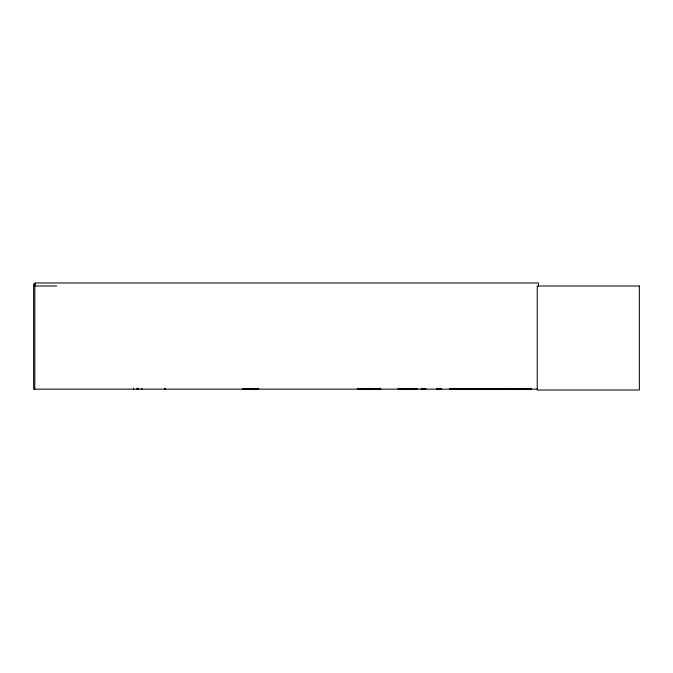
<?xml version="1.0" encoding="UTF-8"?>
<svg xmlns="http://www.w3.org/2000/svg" width="673" height="673" viewBox="0 0 673 673"><rect width="100%" height="100%" fill="white"/><g stroke="black" fill="none" stroke-linecap="round" stroke-linejoin="round"><path stroke-width="1.01" d="M242.81 389.12L258.525 389.07L242.818 389.019M492.392 389.145L492.535 388.742L449.707 389.145L449.858 388.472L450.464 389.087M451.642 388.775L452.063 388.472L452.231 389.087M531.047 389.053L491.955 389.145L492.098 388.472L492.409 389.112M492.241 389.154L492.451 388.674M493.713 389.112L493.351 388.885M519.043 389.103L519.152 388.674L519.564 389.087M491.921 389.078L520.347 388.885M520.608 388.885L520.624 388.674M520.532 389.129L520.338 388.674L520.145 389.154M358.078 389.053L368.417 389.053M421.601 389.053L425.647 388.944L420.97 389.12M164.49 389.053L164.969 389.053M35.753 284.056L33.65 284.056L33.65 389.154L537.374 389.154M33.65 286.008L56.734 286.008M359.256 388.75L378.756 388.733M398.046 388.733L417.546 388.75M398.063 389.103L417.529 389.103M449.682 389.078L531.241 389.154M441.059 389.053L437.013 388.944L441.681 389.154M380.43 389.053L370.091 389.053M538.425 286.126L538.425 282.98L34.836 282.98L34.836 389.154M530.98 388.287L530.98 389.154M526.387 388.287L526.387 389.154M524.99 388.287L524.99 389.154M520.397 388.287L520.397 389.154M516.073 388.287L516.073 389.154M511.48 388.287L511.48 389.154M510.084 388.287L510.084 389.154M505.49 388.287L505.49 389.154M496.27 388.287L496.169 389.154M440.849 388.287L440.849 389.154M436.903 388.287L436.903 389.154M425.748 388.287L425.748 389.154M421.811 388.287L421.811 389.154M412.734 388.287L412.734 389.154M412.633 388.287L412.633 389.154M380.918 389.154L357.59 389.154M380.27 388.287L380.27 389.154M369.931 388.287L369.931 389.154M368.585 388.287L368.585 389.154M358.246 388.287L358.246 389.154M258.516 388.287L258.525 389.154M258.424 388.287L258.415 389.154M248.825 388.287L248.825 389.154M248.724 388.287L248.724 389.154M242.818 388.287L242.81 389.154M165.28 388.287L165.28 389.154M165.188 388.287L165.188 389.154M141.885 388.287L141.885 389.154M138.646 388.287L138.646 389.154M137.822 388.287L137.822 389.154M137.763 388.287L137.763 389.154M136.939 388.287L136.939 389.154M133.641 388.287L133.641 389.154M490.331 388.472L490.188 389.145L490.768 388.472L490.903 389.154L490.331 388.472M639.35 286.008L537.239 286.008L537.239 390.02L639.35 390.02L639.35 286.008"/></g></svg>
